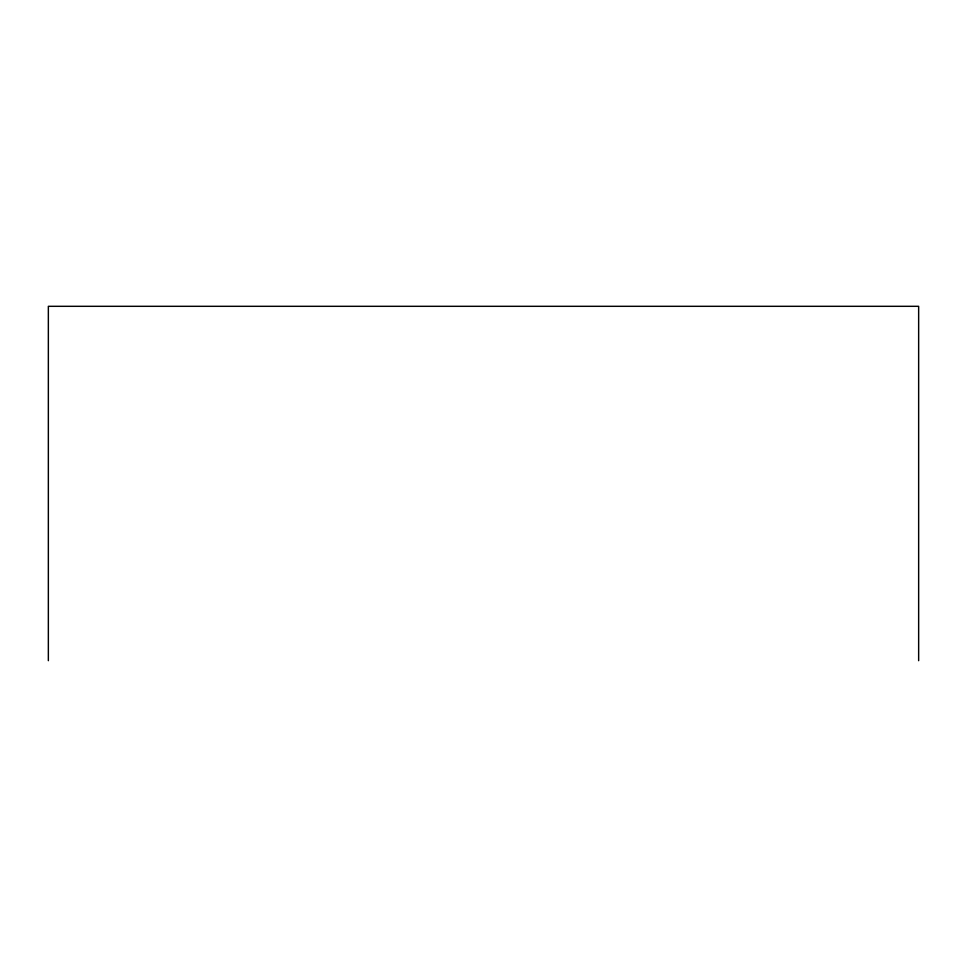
<?xml version="1.0" encoding="UTF-8"?>
<svg xmlns="http://www.w3.org/2000/svg" width="967" height="967" viewBox="0 0 967 967"><rect width="100%" height="100%" fill="white"/><g stroke="black" fill="none" stroke-linecap="round" stroke-linejoin="round"><path stroke-width="1.45" d="M918.65 660.691L918.65 306.309L48.35 306.309L48.35 660.691"/></g></svg>
